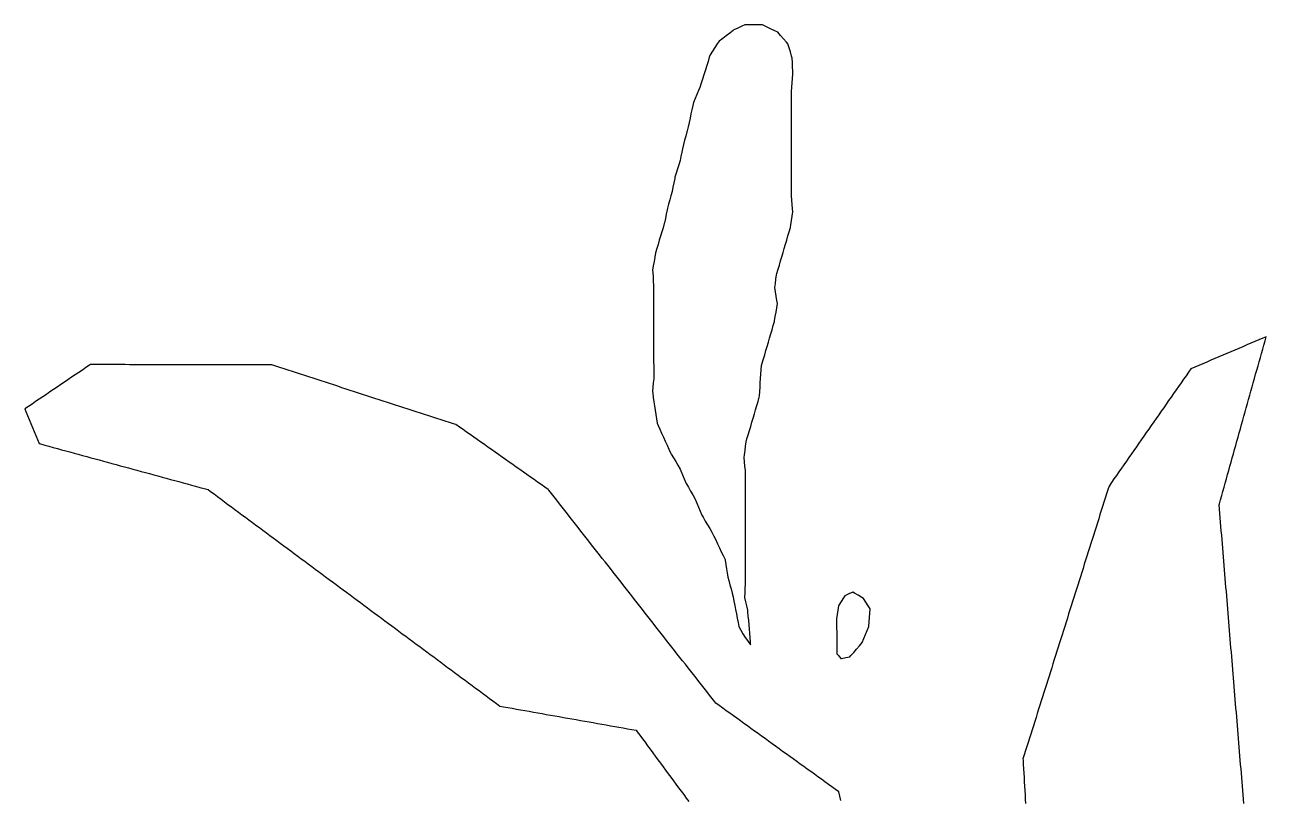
# Model space of a CAD drawing. Header units: millimetres. Extents: x 230 to 3347, y 514 to 5196.
# Drawn here: x 398.4 to 684.3, y 3599.7 to 3778.3 of the extents above; entities that cross this region are included whole.
import ezdxf

# ---------------------------------------------------------------- set-up
doc = ezdxf.new("R2010")
doc.units = ezdxf.units.MM
for name, color, linetype in [('ALL_ISLANDS', 7, 'Continuous'), ('OUTLINE_ISLAND_01', 7, 'Continuous'), ('OUTLINE_ISLAND_04', 7, 'Continuous'), ('OUTLINE_ISLAND_50', 7, 'Continuous')]:
    doc.layers.add(name, color=color, linetype=linetype)

msp = doc.modelspace()

# ---------------------------------------------------------------- linework, layer by layer
at = {"layer": 'ALL_ISLANDS'}
for points in [[(568.2372, 3778.2816), (567.2372, 3778.2816), (566.2372, 3778.2816), (565.2372, 3778.2816), (564.2372, 3778.2816), (563.5122, 3777.9415), (562.6068, 3777.5169), (561.7015, 3777.0922), (561.5089, 3776.9469), (560.7108, 3776.3444), (559.9126, 3775.742), (559.1145, 3775.1395), (558.3163, 3774.537), (557.868, 3773.8709), (557.3097, 3773.0413), (556.7513, 3772.2117), (556.193, 3771.3821), (556.0215, 3770.7962), (555.7406, 3769.8364), (555.4597, 3768.8767), (555.1787, 3767.9169), (555.1016, 3767.6807), (554.7913, 3766.7301), (554.481, 3765.7794), (554.1706, 3764.8288), (553.8603, 3763.8782), (553.5568, 3763.1602), (553.1673, 3762.2392), (552.7779, 3761.3181), (552.3884, 3760.3971), (552.2322, 3759.6922), (552.0159, 3758.7159), (551.7996, 3757.7396), (551.5832, 3756.7633), (551.3669, 3755.7869), (551.1505, 3754.8106), (550.9342, 3753.8343), (550.8722, 3753.6086), (550.6075, 3752.6442), (550.3428, 3751.6799), (550.0781, 3750.7156), (549.8134, 3749.7513), (549.6603, 3748.9654), (549.4691, 3747.9838), (549.2778, 3747.0023), (549.2746, 3746.9915), (548.9842, 3746.0346), (548.6938, 3745.0777), (548.4035, 3744.1207), (548.1131, 3743.1638), (548.0498, 3742.8596), (547.8459, 3741.8806), (547.642, 3740.9016), (547.4381, 3739.9226), (547.4292, 3739.8896), (547.1691, 3738.9241), (546.909, 3737.9585), (546.6489, 3736.9929), (546.3888, 3736.0273), (546.3094, 3735.6333), (546.1118, 3734.653), (545.9143, 3733.6727), (545.7167, 3732.6924), (545.6553, 3732.487), (545.3689, 3731.5289), (545.0825, 3730.5708), (544.7961, 3729.6127), (544.5097, 3728.6546), (544.2233, 3727.6964), (543.9369, 3726.7383), (543.6506, 3725.7802), (543.6423, 3725.7332), (543.47, 3724.7481), (543.2977, 3723.7631), (543.1254, 3722.778), (542.9531, 3721.793), (542.9879, 3721.2537), (543.0523, 3720.2557), (543.1167, 3719.2578), (543.1811, 3718.2599), (543.1818, 3717.7076), (543.1831, 3716.7076), (543.1845, 3715.7076), (543.1858, 3714.7076), (543.1871, 3713.7076), (543.1885, 3712.7076), (543.1898, 3711.7076), (543.1911, 3710.7076), (543.1925, 3709.7076), (543.1938, 3708.7076), (543.1951, 3707.7076), (543.1965, 3706.7076), (543.1978, 3705.7076), (543.1991, 3704.7076), (543.2005, 3703.7076), (543.2018, 3702.7076), (543.2031, 3701.7076), (543.2045, 3700.7076), (543.2058, 3699.7076), (543.2071, 3698.7076), (543.2085, 3697.7076), (543.2098, 3696.7076), (543.122, 3695.7701), (543.0288, 3694.7745), (542.9355, 3693.7789), (542.9841, 3693.4424), (543.1271, 3692.4527), (543.2701, 3691.463), (543.4131, 3690.4733), (543.5561, 3689.4836), (543.6991, 3688.4938), (543.8421, 3687.5041), (543.9851, 3686.5144), (544.2126, 3686.016), (544.6278, 3685.1063), (545.043, 3684.1965), (545.4582, 3683.2868), (545.8734, 3682.3771), (546.2886, 3681.4674), (546.7038, 3680.5576), (547.1191, 3679.6479), (547.2731, 3679.3887), (547.7839, 3678.529), (548.2947, 3677.6694), (548.8055, 3676.8097), (549.3163, 3675.95), (549.4889, 3675.5246), (549.865, 3674.598), (550.241, 3673.6714), (550.617, 3672.7448), (550.6926, 3672.6146), (551.1944, 3671.7496), (551.6962, 3670.8846), (552.198, 3670.0196), (552.6999, 3669.1547), (552.7622, 3669.0043), (553.1454, 3668.0807), (553.5286, 3667.157), (553.9118, 3666.2333), (554.295, 3665.3097), (554.5822, 3664.8293), (555.0954, 3663.9711), (555.6086, 3663.1128), (556.1219, 3662.2545), (556.6351, 3661.3963), (557.0549, 3660.5151), (557.4851, 3659.6124), (557.9153, 3658.7097), (558.3455, 3657.8069), (558.7757, 3656.9042), (559.2059, 3656.0015), (559.6361, 3655.0987), (559.6585, 3654.9621), (559.8205, 3653.9753), (559.9824, 3652.9885), (560.1444, 3652.0017), (560.3064, 3651.0149), (560.5146, 3650.2674), (560.7829, 3649.3041), (561.0512, 3648.3408), (561.3195, 3647.3774), (561.4903, 3646.5095), (561.6835, 3645.5284), (561.8766, 3644.5472), (562.0697, 3643.566), (562.2628, 3642.5848), (562.4559, 3641.6037), (562.6491, 3640.6225), (562.8422, 3639.6413), (563.2845, 3638.8615), (563.7778, 3637.9916), (564.2711, 3637.1218), (564.3371, 3637.0328), (564.9331, 3636.2298), (565.5291, 3635.4268), (565.4757, 3636.1083), (565.3976, 3637.1053), (565.3195, 3638.1022), (565.2414, 3639.0991), (565.1632, 3640.0961), (565.0851, 3641.093), (565.007, 3642.09), (564.9289, 3643.0869), (564.8568, 3643.4252), (564.6483, 3644.4033), (564.4398, 3645.3813), (564.2313, 3646.3593), (564.2336, 3646.4319), (564.2658, 3647.4314), (564.2979, 3648.4309), (564.3301, 3649.4304), (564.3622, 3650.4299), (564.3625, 3651.0658), (564.363, 3652.0658), (564.3634, 3653.0658), (564.3639, 3654.0658), (564.3644, 3655.0658), (564.3648, 3656.0658), (564.3653, 3657.0658), (564.3658, 3658.0658), (564.3662, 3659.0658), (564.3667, 3660.0658), (564.3672, 3661.0658), (564.3676, 3662.0658), (564.3681, 3663.0658), (564.3686, 3664.0658), (564.369, 3665.0658), (564.3695, 3666.0658), (564.37, 3667.0658), (564.3704, 3668.0658), (564.3709, 3669.0658), (564.3714, 3670.0658), (564.3718, 3671.0658), (564.3723, 3672.0658), (564.3728, 3673.0658), (564.3732, 3674.0658), (564.3737, 3675.0658), (564.3245, 3675.6446), (564.2397, 3676.641), (564.1549, 3677.6374), (564.0702, 3678.6338), (564.1445, 3679.2493), (564.2644, 3680.2421), (564.3843, 3681.2349), (564.5042, 3682.2277), (564.6991, 3682.8851), (564.9832, 3683.8439), (565.2674, 3684.8027), (565.5516, 3685.7615), (565.8358, 3686.7202), (566.12, 3687.679), (566.4042, 3688.6378), (566.6884, 3689.5965), (566.9726, 3690.5553), (567.2568, 3691.5141), (567.541, 3692.4728), (567.5631, 3692.7954), (567.6315, 3693.793), (567.6999, 3694.7907), (567.7683, 3695.7883), (567.8367, 3696.786), (567.9051, 3697.7836), (567.9735, 3698.7813), (568.0419, 3699.779), (568.2112, 3700.3563), (568.4925, 3701.3159), (568.7738, 3702.2755), (569.0551, 3703.2351), (569.3365, 3704.1948), (569.6178, 3705.1544), (569.8991, 3706.114), (570.1804, 3707.0736), (570.4617, 3708.0332), (570.743, 3708.9928), (571.0243, 3709.9525), (571.0513, 3710.1103), (571.2197, 3711.0961), (571.3881, 3712.0818), (571.5565, 3713.0675), (571.7248, 3714.0532), (571.5981, 3714.8069), (571.4323, 3715.7931), (571.2665, 3716.7792), (571.1007, 3717.7654), (571.2314, 3718.708), (571.3688, 3719.6985), (571.5062, 3720.689), (571.6022, 3721.0177), (571.8826, 3721.9776), (572.1631, 3722.9375), (572.4435, 3723.8974), (572.7239, 3724.8572), (573.0043, 3725.8171), (573.2848, 3726.777), (573.5652, 3727.7369), (573.8456, 3728.6967), (574.126, 3729.6566), (574.4065, 3730.6165), (574.6869, 3731.5764), (574.7856, 3732.2083), (574.9399, 3733.1964), (575.0942, 3734.1844), (575.2485, 3735.1724), (575.1934, 3735.8895), (575.1167, 3736.8865), (575.04, 3737.8836), (574.9633, 3738.8806), (574.963, 3739.784), (574.9627, 3740.784), (574.9624, 3741.784), (574.9621, 3742.784), (574.9619, 3743.784), (574.9616, 3744.784), (574.9613, 3745.784), (574.961, 3746.784), (574.9607, 3747.784), (574.9604, 3748.784), (574.9601, 3749.784), (574.9598, 3750.784), (574.9595, 3751.784), (574.9592, 3752.784), (574.9589, 3753.784), (574.9586, 3754.784), (574.9583, 3755.784), (574.958, 3756.784), (574.9577, 3757.784), (574.9574, 3758.784), (574.9571, 3759.784), (574.9568, 3760.784), (574.9565, 3761.784), (574.9562, 3762.784), (574.9649, 3762.8991), (575.0408, 3763.8962), (575.1167, 3764.8933), (575.1925, 3765.8904), (575.2684, 3766.8875), (575.2445, 3767.578), (575.2099, 3768.5774), (575.1752, 3769.5768), (575.1406, 3770.5762), (574.9873, 3771.07), (574.6909, 3772.025), (574.3945, 3772.9801), (574.0981, 3773.9351), (573.7712, 3774.3056), (573.1095, 3775.0554), (572.4479, 3775.8052), (571.7862, 3776.555), (571.1448, 3776.8671), (570.2456, 3777.3045), (569.3463, 3777.742), (568.4471, 3778.1794)], [(589.0652, 3647.6022), (588.1573, 3647.1832), (587.2493, 3646.7642), (586.9223, 3646.267), (586.3727, 3645.4315), (585.8232, 3644.596), (585.7967, 3644.4229), (585.645, 3643.4345), (585.4933, 3642.446), (585.3416, 3641.4576), (585.3419, 3641.3784), (585.3452, 3640.3784), (585.3485, 3639.3784), (585.3517, 3638.3784), (585.355, 3637.3784), (585.3583, 3636.3784), (585.3616, 3635.3784), (585.3648, 3634.3784), (585.3681, 3633.3784), (585.6593, 3633.045), (586.317, 3632.2918), (586.456, 3632.3186), (587.438, 3632.5077), (588.4199, 3632.6968), (588.6425, 3632.9576), (589.2915, 3633.7183), (589.9405, 3634.4791), (590.5896, 3635.2398), (591.2386, 3636.0006), (591.6109, 3636.9117), (591.9892, 3637.8374), (592.3674, 3638.7631), (592.7457, 3639.6888), (592.7517, 3639.761), (592.8346, 3640.7576), (592.9174, 3641.7541), (593.0003, 3642.7507), (593.0832, 3643.7473), (592.6284, 3644.4533), (592.0868, 3645.2939), (591.5452, 3646.1346), (591.1555, 3646.3652), (590.2949, 3646.8745), (589.4343, 3647.3838)]]:
    msp.add_lwpolyline(points, close=True, dxfattribs=at)
for points in [[(679.1324, 3598.9111), (679.05, 3599.9077), (678.9676, 3600.9043), (678.8852, 3601.9009), (678.8028, 3602.8975), (678.7204, 3603.8941), (678.638, 3604.8907), (678.5556, 3605.8873), (678.4733, 3606.8839), (678.3909, 3607.8805), (678.3085, 3608.8771), (678.2261, 3609.8737), (678.1437, 3610.8703), (678.0613, 3611.8669), (677.9789, 3612.8635), (677.8966, 3613.8601), (677.8142, 3614.8567), (677.7318, 3615.8533), (677.6494, 3616.8499), (677.567, 3617.8465), (677.4846, 3618.8431), (677.4022, 3619.8397), (677.3199, 3620.8363), (677.2375, 3621.8329), (677.1551, 3622.8295), (677.0727, 3623.8261), (676.9903, 3624.8227), (676.9079, 3625.8193), (676.8255, 3626.8159), (676.7432, 3627.8125), (676.6608, 3628.8091), (676.5784, 3629.8057), (676.496, 3630.8023), (676.4136, 3631.7989), (676.3312, 3632.7955), (676.2488, 3633.7921), (676.1665, 3634.7887), (676.0841, 3635.7853), (676.0017, 3636.7819), (675.9193, 3637.7785), (675.8369, 3638.7751), (675.7545, 3639.7717), (675.6721, 3640.7683), (675.5898, 3641.7649), (675.5074, 3642.7615), (675.425, 3643.7581), (675.3426, 3644.7547), (675.2602, 3645.7513), (675.1778, 3646.7479), (675.0954, 3647.7445), (675.0131, 3648.7411), (674.9307, 3649.7377), (674.8483, 3650.7343), (674.7659, 3651.7309), (674.6835, 3652.7275), (674.6011, 3653.7241), (674.5187, 3654.7207), (674.4364, 3655.7173), (674.354, 3656.7139), (674.2716, 3657.7105), (674.1892, 3658.7071), (674.1068, 3659.7037), (674.0244, 3660.7003), (673.942, 3661.6969), (673.8596, 3662.6935), (673.7773, 3663.6901), (673.6949, 3664.6867), (673.6125, 3665.6833), (673.5301, 3666.6799), (673.4477, 3667.6765), (673.5132, 3667.911), (673.7821, 3668.8742), (674.051, 3669.8373), (674.3199, 3670.8005), (674.5888, 3671.7637), (674.8577, 3672.7268), (675.1266, 3673.69), (675.3955, 3674.6532), (675.6644, 3675.6163), (675.9333, 3676.5795), (676.2023, 3677.5427), (676.4712, 3678.5058), (676.7401, 3679.469), (677.009, 3680.4322), (677.2779, 3681.3953), (677.5468, 3682.3585), (677.8157, 3683.3217), (678.0846, 3684.2848), (678.3535, 3685.248), (678.6224, 3686.2112), (678.8913, 3687.1743), (679.1602, 3688.1375), (679.4291, 3689.1007), (679.698, 3690.0638), (679.9669, 3691.027), (680.2358, 3691.9902), (680.5048, 3692.9533), (680.7737, 3693.9165), (681.0426, 3694.8797), (681.3115, 3695.8428), (681.5804, 3696.806), (681.8493, 3697.7692), (682.1182, 3698.7323), (682.3871, 3699.6955), (682.656, 3700.6587), (682.9249, 3701.6218), (683.1938, 3702.585), (683.4627, 3703.5482), (683.7316, 3704.5113), (684.0005, 3705.4745), (684.2694, 3706.4377), (683.4656, 3706.0948), (682.5458, 3705.7024), (681.626, 3705.3101), (680.7062, 3704.9177), (679.7864, 3704.5253), (678.8666, 3704.133), (677.9468, 3703.7406), (677.027, 3703.3483), (676.1072, 3702.9559), (675.1873, 3702.5635), (674.2675, 3702.1712), (673.3477, 3701.7788), (672.4279, 3701.3865), (671.5081, 3700.9941), (670.5883, 3700.6017), (669.6685, 3700.2094), (668.7487, 3699.817), (667.8289, 3699.4246), (666.909, 3699.0323), (666.3832, 3698.2785), (665.8111, 3697.4583), (665.2389, 3696.6381), (664.6668, 3695.818), (664.0947, 3694.9978), (663.5225, 3694.1777), (662.9504, 3693.3575), (662.3782, 3692.5373), (661.8061, 3691.7172), (661.234, 3690.897), (660.6618, 3690.0769), (660.0897, 3689.2567), (659.5176, 3688.4365), (658.9454, 3687.6164), (658.3733, 3686.7962), (657.8012, 3685.9761), (657.229, 3685.1559), (656.6569, 3684.3357), (656.0848, 3683.5156), (655.5126, 3682.6954), (654.9405, 3681.8753), (654.3684, 3681.0551), (653.7962, 3680.2349), (653.2241, 3679.4148), (652.652, 3678.5946), (652.0798, 3677.7745), (651.5077, 3676.9543), (650.9356, 3676.1341), (650.3634, 3675.314), (649.7913, 3674.4938), (649.2192, 3673.6737), (648.647, 3672.8535), (648.0749, 3672.0333), (647.802, 3671.1675), (647.5013, 3670.2138), (647.2006, 3669.2601), (646.8999, 3668.3064), (646.5992, 3667.3526), (646.2986, 3666.3989), (645.9979, 3665.4452), (645.6972, 3664.4915), (645.3965, 3663.5377), (645.0958, 3662.584), (644.7952, 3661.6303), (644.4945, 3660.6766), (644.1938, 3659.7228), (643.8931, 3658.7691), (643.5924, 3657.8154), (643.2918, 3656.8617), (642.9911, 3655.9079), (642.6904, 3654.9542), (642.3897, 3654.0005), (642.089, 3653.0468), (641.7884, 3652.093), (641.4877, 3651.1393), (641.187, 3650.1856), (640.8863, 3649.2319), (640.5856, 3648.2781), (640.2849, 3647.3244), (639.9843, 3646.3707), (639.6836, 3645.417), (639.3829, 3644.4632), (639.0822, 3643.5095), (638.7815, 3642.5558), (638.4809, 3641.6021), (638.1802, 3640.6483), (637.8795, 3639.6946), (637.5788, 3638.7409), (637.2781, 3637.7872), (636.9775, 3636.8334), (636.6768, 3635.8797), (636.3761, 3634.926), (636.0754, 3633.9723), (635.7747, 3633.0185), (635.4741, 3632.0648), (635.1734, 3631.1111), (634.8727, 3630.1574), (634.572, 3629.2036), (634.2713, 3628.2499), (633.9707, 3627.2962), (633.67, 3626.3425), (633.3693, 3625.3887), (633.0686, 3624.435), (632.7679, 3623.4813), (632.4673, 3622.5276), (632.1666, 3621.5738), (631.8659, 3620.6201), (631.5652, 3619.6664), (631.2645, 3618.7127), (630.9639, 3617.7589), (630.6632, 3616.8052), (630.3625, 3615.8515), (630.0618, 3614.8978), (629.7611, 3613.944), (629.4605, 3612.9903), (629.1598, 3612.0366), (628.8591, 3611.0829), (628.5584, 3610.1291), (628.2577, 3609.1754), (628.2725, 3608.9201), (628.3302, 3607.9218), (628.3879, 3606.9235), (628.4456, 3605.9251), (628.5033, 3604.9268), (628.561, 3603.9285), (628.6188, 3602.9301), (628.6765, 3601.9318), (628.7342, 3600.9335), (628.7919, 3599.9351), (628.8496, 3598.9368)], [(586.2755, 3599.6037), (586.0763, 3600.5836), (585.877, 3601.5636), (585.0788, 3602.1394), (584.2678, 3602.7244), (583.4568, 3603.3095), (582.6458, 3603.8945), (581.8347, 3604.4796), (581.0237, 3605.0646), (580.2127, 3605.6497), (579.4017, 3606.2347), (578.5907, 3606.8197), (577.7797, 3607.4048), (576.9687, 3607.9898), (576.1577, 3608.5749), (575.3467, 3609.1599), (574.5357, 3609.7449), (573.7247, 3610.33), (572.9137, 3610.915), (572.1027, 3611.5001), (571.2917, 3612.0851), (570.4807, 3612.6702), (569.6697, 3613.2552), (568.8587, 3613.8402), (568.0477, 3614.4253), (567.2367, 3615.0103), (566.4257, 3615.5954), (565.6147, 3616.1804), (564.8037, 3616.7654), (563.9927, 3617.3505), (563.1817, 3617.9355), (562.3707, 3618.5206), (561.5597, 3619.1056), (560.7487, 3619.6907), (559.9377, 3620.2757), (559.1267, 3620.8607), (558.3157, 3621.4458), (557.5047, 3622.0308), (557.2844, 3622.312), (556.6676, 3623.0991), (556.0509, 3623.8863), (555.4342, 3624.6735), (554.8174, 3625.4606), (554.2007, 3626.2478), (553.5839, 3627.0349), (552.9672, 3627.8221), (552.3504, 3628.6093), (551.7337, 3629.3964), (551.117, 3630.1836), (550.5002, 3630.9708), (549.8835, 3631.7579), (549.2667, 3632.5451), (548.65, 3633.3323), (548.0332, 3634.1194), (547.4165, 3634.9066), (546.7998, 3635.6938), (546.183, 3636.4809), (545.5663, 3637.2681), (544.9495, 3638.0553), (544.3328, 3638.8424), (543.7161, 3639.6296), (543.0993, 3640.4168), (542.4826, 3641.2039), (541.8658, 3641.9911), (541.2491, 3642.7782), (540.6323, 3643.5654), (540.0156, 3644.3526), (539.3989, 3645.1397), (538.7821, 3645.9269), (538.1654, 3646.7141), (537.5486, 3647.5012), (536.9319, 3648.2884), (536.3151, 3649.0756), (535.6984, 3649.8627), (535.0817, 3650.6499), (534.4649, 3651.4371), (533.8482, 3652.2242), (533.2314, 3653.0114), (532.6147, 3653.7986), (531.9979, 3654.5857), (531.3812, 3655.3729), (530.7645, 3656.16), (530.1477, 3656.9472), (529.531, 3657.7344), (528.9142, 3658.5215), (528.2975, 3659.3087), (527.6807, 3660.0959), (527.064, 3660.883), (526.4473, 3661.6702), (525.8305, 3662.4574), (525.2138, 3663.2445), (524.597, 3664.0317), (523.9803, 3664.8189), (523.3635, 3665.606), (522.7468, 3666.3932), (522.1301, 3667.1804), (521.5133, 3667.9675), (520.8966, 3668.7547), (520.2798, 3669.5419), (519.6631, 3670.329), (519.0463, 3671.1162), (518.9285, 3671.1992), (518.1111, 3671.7753), (517.2937, 3672.3513), (516.4763, 3672.9274), (515.6588, 3673.5034), (514.8414, 3674.0795), (514.024, 3674.6555), (513.2066, 3675.2316), (512.3892, 3675.8076), (511.5718, 3676.3837), (510.7543, 3676.9597), (509.9369, 3677.5358), (509.1195, 3678.1118), (508.3021, 3678.6879), (507.4847, 3679.2639), (506.6673, 3679.84), (505.8499, 3680.416), (505.0324, 3680.9921), (504.215, 3681.5681), (503.3976, 3682.1442), (502.5802, 3682.7202), (501.7628, 3683.2963), (500.9454, 3683.8723), (500.128, 3684.4484), (499.3105, 3685.0244), (498.4931, 3685.6005), (497.6757, 3686.1765), (497.0983, 3686.3638), (496.1471, 3686.6723), (495.1958, 3686.9808), (494.2446, 3687.2893), (493.2934, 3687.5978), (492.3422, 3687.9063), (491.3909, 3688.2148), (490.4397, 3688.5233), (489.4885, 3688.8318), (488.5373, 3689.1403), (487.586, 3689.4488), (486.6348, 3689.7573), (485.6836, 3690.0658), (484.7324, 3690.3743), (483.7811, 3690.6828), (482.8299, 3690.9913), (481.8787, 3691.2998), (480.9275, 3691.6083), (479.9763, 3691.9168), (479.025, 3692.2253), (478.0738, 3692.5338), (477.1226, 3692.8423), (476.1714, 3693.1508), (475.2201, 3693.4593), (474.2689, 3693.7678), (473.3177, 3694.0763), (472.3665, 3694.3848), (471.4152, 3694.6933), (470.464, 3695.0018), (469.5128, 3695.3103), (468.5616, 3695.6188), (467.6103, 3695.9273), (466.6591, 3696.2358), (465.7079, 3696.5443), (464.7567, 3696.8528), (463.8054, 3697.1613), (462.8542, 3697.4698), (461.903, 3697.7783), (460.9518, 3698.0869), (460.0005, 3698.3954), (459.0493, 3698.7039), (458.0981, 3699.0124), (457.1469, 3699.3209), (456.1957, 3699.6294), (455.2444, 3699.9379), (454.4736, 3699.9391), (453.4736, 3699.9408), (452.4736, 3699.9425), (451.4736, 3699.9441), (450.4736, 3699.9458), (449.4736, 3699.9474), (448.4736, 3699.9491), (447.4736, 3699.9508), (446.4736, 3699.9524), (445.4736, 3699.9541), (444.4736, 3699.9558), (443.4736, 3699.9574), (442.4736, 3699.9591), (441.4736, 3699.9607), (440.4736, 3699.9624), (439.4736, 3699.9641), (438.4736, 3699.9657), (437.4736, 3699.9674), (436.4736, 3699.969), (435.4736, 3699.9707), (434.4736, 3699.9724), (433.4736, 3699.974), (432.4736, 3699.9757), (431.4736, 3699.9774), (430.4736, 3699.979), (429.4736, 3699.9807), (428.4736, 3699.9823), (427.4736, 3699.984), (426.4736, 3699.9857), (425.4736, 3699.9873), (424.4736, 3699.989), (423.4736, 3699.9906), (422.4736, 3699.9923), (421.4736, 3699.994), (420.4736, 3699.9956), (419.4736, 3699.9973), (418.4736, 3699.9989), (417.4736, 3700.0006), (416.4736, 3700.0023), (415.4736, 3700.0039), (414.4736, 3700.0056), (413.4736, 3700.0073), (413.2874, 3699.8813), (412.4592, 3699.3209), (411.631, 3698.7604), (410.8028, 3698.2), (409.9746, 3697.6396), (409.1464, 3697.0792), (408.3182, 3696.5188), (407.49, 3695.9583), (406.6618, 3695.3979), (405.8336, 3694.8375), (405.0054, 3694.2771), (404.1772, 3693.7167), (403.3489, 3693.1562), (402.5207, 3692.5958), (401.6925, 3692.0354), (400.8643, 3691.475), (400.0361, 3690.9146), (399.2079, 3690.3541), (398.3797, 3689.7937), (398.6267, 3689.1986), (399.0101, 3688.275), (399.3935, 3687.3514), (399.7768, 3686.4278), (400.1602, 3685.5042), (400.5436, 3684.5806), (400.9269, 3683.657), (401.3103, 3682.7334), (401.6937, 3681.8098), (402.0173, 3681.7216), (402.9821, 3681.4586), (403.9469, 3681.1956), (404.9117, 3680.9326), (405.8765, 3680.6696), (406.8413, 3680.4066), (407.8061, 3680.1436), (408.7708, 3679.8806), (409.7356, 3679.6176), (410.7004, 3679.3546), (411.6652, 3679.0916), (412.63, 3678.8286), (413.5948, 3678.5656), (414.5596, 3678.3026), (415.5244, 3678.0397), (416.4892, 3677.7767), (417.454, 3677.5137), (418.4188, 3677.2507), (419.3836, 3676.9877), (420.3484, 3676.7247), (421.3132, 3676.4617), (422.278, 3676.1987), (423.2428, 3675.9357), (424.2076, 3675.6727), (425.1724, 3675.4097), (426.1372, 3675.1467), (427.102, 3674.8837), (428.0668, 3674.6207), (429.0316, 3674.3577), (429.9964, 3674.0947), (430.9612, 3673.8317), (431.926, 3673.5687), (432.8908, 3673.3058), (433.8556, 3673.0428), (434.8204, 3672.7798), (435.7852, 3672.5168), (436.75, 3672.2538), (437.7148, 3671.9908), (438.6796, 3671.7278), (439.6444, 3671.4648), (440.6092, 3671.2018), (441.1559, 3670.796), (441.9589, 3670.2), (442.7619, 3669.6041), (443.5649, 3669.0081), (444.3678, 3668.4121), (445.1708, 3667.8161), (445.9738, 3667.2201), (446.7768, 3666.6241), (447.5798, 3666.0281), (448.3828, 3665.4321), (449.1858, 3664.8362), (449.9888, 3664.2402), (450.7918, 3663.6442), (451.5948, 3663.0482), (452.3978, 3662.4522), (453.2008, 3661.8562), (454.0038, 3661.2602), (454.8068, 3660.6643), (455.6098, 3660.0683), (456.4128, 3659.4723), (457.2158, 3658.8763), (458.0188, 3658.2803), (458.8217, 3657.6843), (459.6247, 3657.0883), (460.4277, 3656.4923), (461.2307, 3655.8964), (462.0337, 3655.3004), (462.8367, 3654.7044), (463.6397, 3654.1084), (464.4427, 3653.5124), (465.2457, 3652.9164), (466.0487, 3652.3204), (466.8517, 3651.7245), (467.6547, 3651.1285), (468.4577, 3650.5325), (469.2607, 3649.9365), (470.0637, 3649.3405), (470.8667, 3648.7445), (471.6697, 3648.1485), (472.4726, 3647.5525), (473.2756, 3646.9566), (474.0786, 3646.3606), (474.8816, 3645.7646), (475.6846, 3645.1686), (476.4876, 3644.5726), (477.2906, 3643.9766), (478.0936, 3643.3806), (478.8966, 3642.7847), (479.6996, 3642.1887), (480.5026, 3641.5927), (481.3056, 3640.9967), (482.1086, 3640.4007), (482.9116, 3639.8047), (483.7146, 3639.2087), (484.5176, 3638.6127), (485.3206, 3638.0168), (486.1236, 3637.4208), (486.9265, 3636.8248), (487.7295, 3636.2288), (488.5325, 3635.6328), (489.3355, 3635.0368), (490.1385, 3634.4408), (490.9415, 3633.8449), (491.7445, 3633.2489), (492.5475, 3632.6529), (493.3505, 3632.0569), (494.1535, 3631.4609), (494.9565, 3630.8649), (495.7595, 3630.2689), (496.5625, 3629.6729), (497.3655, 3629.077), (498.1685, 3628.481), (498.9715, 3627.885), (499.7745, 3627.289), (500.5775, 3626.693), (501.3804, 3626.097), (502.1834, 3625.501), (502.9864, 3624.9051), (503.7894, 3624.3091), (504.5924, 3623.7131), (505.3954, 3623.1171), (506.1984, 3622.5211), (507.0014, 3621.9251), (507.8044, 3621.3291), (508.6271, 3621.1836), (509.6118, 3621.0093), (510.5965, 3620.8351), (511.5812, 3620.6608), (512.5659, 3620.4866), (513.5506, 3620.3123), (514.5353, 3620.1381), (515.52, 3619.9638), (516.5047, 3619.7896), (517.4894, 3619.6153), (518.4741, 3619.4411), (519.4588, 3619.2668), (520.4435, 3619.0926), (521.4282, 3618.9183), (522.4129, 3618.7441), (523.3976, 3618.5699), (524.3823, 3618.3956), (525.367, 3618.2214), (526.3517, 3618.0471), (527.3364, 3617.8729), (528.3211, 3617.6986), (529.3058, 3617.5244), (530.2905, 3617.3501), (531.2752, 3617.1759), (532.2599, 3617.0016), (533.2446, 3616.8274), (534.2293, 3616.6531), (535.214, 3616.4789), (536.1987, 3616.3046), (537.1834, 3616.1304), (538.1681, 3615.9561), (539.1528, 3615.7819), (539.4276, 3615.4103), (540.0221, 3614.6063), (540.6166, 3613.8022), (541.2111, 3612.9981), (541.8056, 3612.194), (542.4001, 3611.3899), (542.9946, 3610.5858), (543.5891, 3609.7817), (544.1836, 3608.9776), (544.7781, 3608.1735), (545.3726, 3607.3694), (545.9671, 3606.5653), (546.5616, 3605.7612), (547.1561, 3604.9571), (547.7506, 3604.153), (548.3451, 3603.3489), (548.9396, 3602.5448), (549.5341, 3601.7407), (550.1286, 3600.9366), (550.7231, 3600.1325), (551.3176, 3599.3285)]]:
    msp.add_lwpolyline(points, dxfattribs=at)
at = {"layer": 'OUTLINE_ISLAND_01'}
for points in [[(679.1324, 3598.9111), (679.05, 3599.9077), (678.9676, 3600.9043), (678.8852, 3601.9009), (678.8028, 3602.8975), (678.7204, 3603.8941), (678.638, 3604.8907), (678.5556, 3605.8873), (678.4733, 3606.8839), (678.3909, 3607.8805), (678.3085, 3608.8771), (678.2261, 3609.8737), (678.1437, 3610.8703), (678.0613, 3611.8669), (677.9789, 3612.8635), (677.8966, 3613.8601), (677.8142, 3614.8567), (677.7318, 3615.8533), (677.6494, 3616.8499), (677.567, 3617.8465), (677.4846, 3618.8431), (677.4022, 3619.8397), (677.3199, 3620.8363), (677.2375, 3621.8329), (677.1551, 3622.8295), (677.0727, 3623.8261), (676.9903, 3624.8227), (676.9079, 3625.8193), (676.8255, 3626.8159), (676.7432, 3627.8125), (676.6608, 3628.8091), (676.5784, 3629.8057), (676.496, 3630.8023), (676.4136, 3631.7989), (676.3312, 3632.7955), (676.2488, 3633.7921), (676.1665, 3634.7887), (676.0841, 3635.7853), (676.0017, 3636.7819), (675.9193, 3637.7785), (675.8369, 3638.7751), (675.7545, 3639.7717), (675.6721, 3640.7683), (675.5898, 3641.7649), (675.5074, 3642.7615), (675.425, 3643.7581), (675.3426, 3644.7547), (675.2602, 3645.7513), (675.1778, 3646.7479), (675.0954, 3647.7445), (675.0131, 3648.7411), (674.9307, 3649.7377), (674.8483, 3650.7343), (674.7659, 3651.7309), (674.6835, 3652.7275), (674.6011, 3653.7241), (674.5187, 3654.7207), (674.4364, 3655.7173), (674.354, 3656.7139), (674.2716, 3657.7105), (674.1892, 3658.7071), (674.1068, 3659.7037), (674.0244, 3660.7003), (673.942, 3661.6969), (673.8596, 3662.6935), (673.7773, 3663.6901), (673.6949, 3664.6867), (673.6125, 3665.6833), (673.5301, 3666.6799), (673.4477, 3667.6765), (673.5132, 3667.911), (673.7821, 3668.8742), (674.051, 3669.8373), (674.3199, 3670.8005), (674.5888, 3671.7637), (674.8577, 3672.7268), (675.1266, 3673.69), (675.3955, 3674.6532), (675.6644, 3675.6163), (675.9333, 3676.5795), (676.2023, 3677.5427), (676.4712, 3678.5058), (676.7401, 3679.469), (677.009, 3680.4322), (677.2779, 3681.3953), (677.5468, 3682.3585), (677.8157, 3683.3217), (678.0846, 3684.2848), (678.3535, 3685.248), (678.6224, 3686.2112), (678.8913, 3687.1743), (679.1602, 3688.1375), (679.4291, 3689.1007), (679.698, 3690.0638), (679.9669, 3691.027), (680.2358, 3691.9902), (680.5048, 3692.9533), (680.7737, 3693.9165), (681.0426, 3694.8797), (681.3115, 3695.8428), (681.5804, 3696.806), (681.8493, 3697.7692), (682.1182, 3698.7323), (682.3871, 3699.6955), (682.656, 3700.6587), (682.9249, 3701.6218), (683.1938, 3702.585), (683.4627, 3703.5482), (683.7316, 3704.5113), (684.0005, 3705.4745), (684.2694, 3706.4377), (683.4656, 3706.0948), (682.5458, 3705.7024), (681.626, 3705.3101), (680.7062, 3704.9177), (679.7864, 3704.5253), (678.8666, 3704.133), (677.9468, 3703.7406), (677.027, 3703.3483), (676.1072, 3702.9559), (675.1873, 3702.5635), (674.2675, 3702.1712), (673.3477, 3701.7788), (672.4279, 3701.3865), (671.5081, 3700.9941), (670.5883, 3700.6017), (669.6685, 3700.2094), (668.7487, 3699.817), (667.8289, 3699.4246), (666.909, 3699.0323), (666.3832, 3698.2785), (665.8111, 3697.4583), (665.2389, 3696.6381), (664.6668, 3695.818), (664.0947, 3694.9978), (663.5225, 3694.1777), (662.9504, 3693.3575), (662.3782, 3692.5373), (661.8061, 3691.7172), (661.234, 3690.897), (660.6618, 3690.0769), (660.0897, 3689.2567), (659.5176, 3688.4365), (658.9454, 3687.6164), (658.3733, 3686.7962), (657.8012, 3685.9761), (657.229, 3685.1559), (656.6569, 3684.3357), (656.0848, 3683.5156), (655.5126, 3682.6954), (654.9405, 3681.8753), (654.3684, 3681.0551), (653.7962, 3680.2349), (653.2241, 3679.4148), (652.652, 3678.5946), (652.0798, 3677.7745), (651.5077, 3676.9543), (650.9356, 3676.1341), (650.3634, 3675.314), (649.7913, 3674.4938), (649.2192, 3673.6737), (648.647, 3672.8535), (648.0749, 3672.0333), (647.802, 3671.1675), (647.5013, 3670.2138), (647.2006, 3669.2601), (646.8999, 3668.3064), (646.5992, 3667.3526), (646.2986, 3666.3989), (645.9979, 3665.4452), (645.6972, 3664.4915), (645.3965, 3663.5377), (645.0958, 3662.584), (644.7952, 3661.6303), (644.4945, 3660.6766), (644.1938, 3659.7228), (643.8931, 3658.7691), (643.5924, 3657.8154), (643.2918, 3656.8617), (642.9911, 3655.9079), (642.6904, 3654.9542), (642.3897, 3654.0005), (642.089, 3653.0468), (641.7884, 3652.093), (641.4877, 3651.1393), (641.187, 3650.1856), (640.8863, 3649.2319), (640.5856, 3648.2781), (640.2849, 3647.3244), (639.9843, 3646.3707), (639.6836, 3645.417), (639.3829, 3644.4632), (639.0822, 3643.5095), (638.7815, 3642.5558), (638.4809, 3641.6021), (638.1802, 3640.6483), (637.8795, 3639.6946), (637.5788, 3638.7409), (637.2781, 3637.7872), (636.9775, 3636.8334), (636.6768, 3635.8797), (636.3761, 3634.926), (636.0754, 3633.9723), (635.7747, 3633.0185), (635.4741, 3632.0648), (635.1734, 3631.1111), (634.8727, 3630.1574), (634.572, 3629.2036), (634.2713, 3628.2499), (633.9707, 3627.2962), (633.67, 3626.3425), (633.3693, 3625.3887), (633.0686, 3624.435), (632.7679, 3623.4813), (632.4673, 3622.5276), (632.1666, 3621.5738), (631.8659, 3620.6201), (631.5652, 3619.6664), (631.2645, 3618.7127), (630.9639, 3617.7589), (630.6632, 3616.8052), (630.3625, 3615.8515), (630.0618, 3614.8978), (629.7611, 3613.944), (629.4605, 3612.9903), (629.1598, 3612.0366), (628.8591, 3611.0829), (628.5584, 3610.1291), (628.2577, 3609.1754), (628.2725, 3608.9201), (628.3302, 3607.9218), (628.3879, 3606.9235), (628.4456, 3605.9251), (628.5033, 3604.9268), (628.561, 3603.9285), (628.6188, 3602.9301), (628.6765, 3601.9318), (628.7342, 3600.9335), (628.7919, 3599.9351), (628.8496, 3598.9368)], [(586.2755, 3599.6037), (586.0763, 3600.5836), (585.877, 3601.5636), (585.0788, 3602.1394), (584.2678, 3602.7244), (583.4568, 3603.3095), (582.6458, 3603.8945), (581.8347, 3604.4796), (581.0237, 3605.0646), (580.2127, 3605.6497), (579.4017, 3606.2347), (578.5907, 3606.8197), (577.7797, 3607.4048), (576.9687, 3607.9898), (576.1577, 3608.5749), (575.3467, 3609.1599), (574.5357, 3609.7449), (573.7247, 3610.33), (572.9137, 3610.915), (572.1027, 3611.5001), (571.2917, 3612.0851), (570.4807, 3612.6702), (569.6697, 3613.2552), (568.8587, 3613.8402), (568.0477, 3614.4253), (567.2367, 3615.0103), (566.4257, 3615.5954), (565.6147, 3616.1804), (564.8037, 3616.7654), (563.9927, 3617.3505), (563.1817, 3617.9355), (562.3707, 3618.5206), (561.5597, 3619.1056), (560.7487, 3619.6907), (559.9377, 3620.2757), (559.1267, 3620.8607), (558.3157, 3621.4458), (557.5047, 3622.0308), (557.2844, 3622.312), (556.6676, 3623.0991), (556.0509, 3623.8863), (555.4342, 3624.6735), (554.8174, 3625.4606), (554.2007, 3626.2478), (553.5839, 3627.0349), (552.9672, 3627.8221), (552.3504, 3628.6093), (551.7337, 3629.3964), (551.117, 3630.1836), (550.5002, 3630.9708), (549.8835, 3631.7579), (549.2667, 3632.5451), (548.65, 3633.3323), (548.0332, 3634.1194), (547.4165, 3634.9066), (546.7998, 3635.6938), (546.183, 3636.4809), (545.5663, 3637.2681), (544.9495, 3638.0553), (544.3328, 3638.8424), (543.7161, 3639.6296), (543.0993, 3640.4168), (542.4826, 3641.2039), (541.8658, 3641.9911), (541.2491, 3642.7782), (540.6323, 3643.5654), (540.0156, 3644.3526), (539.3989, 3645.1397), (538.7821, 3645.9269), (538.1654, 3646.7141), (537.5486, 3647.5012), (536.9319, 3648.2884), (536.3151, 3649.0756), (535.6984, 3649.8627), (535.0817, 3650.6499), (534.4649, 3651.4371), (533.8482, 3652.2242), (533.2314, 3653.0114), (532.6147, 3653.7986), (531.9979, 3654.5857), (531.3812, 3655.3729), (530.7645, 3656.16), (530.1477, 3656.9472), (529.531, 3657.7344), (528.9142, 3658.5215), (528.2975, 3659.3087), (527.6807, 3660.0959), (527.064, 3660.883), (526.4473, 3661.6702), (525.8305, 3662.4574), (525.2138, 3663.2445), (524.597, 3664.0317), (523.9803, 3664.8189), (523.3635, 3665.606), (522.7468, 3666.3932), (522.1301, 3667.1804), (521.5133, 3667.9675), (520.8966, 3668.7547), (520.2798, 3669.5419), (519.6631, 3670.329), (519.0463, 3671.1162), (518.9285, 3671.1992), (518.1111, 3671.7753), (517.2937, 3672.3513), (516.4763, 3672.9274), (515.6588, 3673.5034), (514.8414, 3674.0795), (514.024, 3674.6555), (513.2066, 3675.2316), (512.3892, 3675.8076), (511.5718, 3676.3837), (510.7543, 3676.9597), (509.9369, 3677.5358), (509.1195, 3678.1118), (508.3021, 3678.6879), (507.4847, 3679.2639), (506.6673, 3679.84), (505.8499, 3680.416), (505.0324, 3680.9921), (504.215, 3681.5681), (503.3976, 3682.1442), (502.5802, 3682.7202), (501.7628, 3683.2963), (500.9454, 3683.8723), (500.128, 3684.4484), (499.3105, 3685.0244), (498.4931, 3685.6005), (497.6757, 3686.1765), (497.0983, 3686.3638), (496.1471, 3686.6723), (495.1958, 3686.9808), (494.2446, 3687.2893), (493.2934, 3687.5978), (492.3422, 3687.9063), (491.3909, 3688.2148), (490.4397, 3688.5233), (489.4885, 3688.8318), (488.5373, 3689.1403), (487.586, 3689.4488), (486.6348, 3689.7573), (485.6836, 3690.0658), (484.7324, 3690.3743), (483.7811, 3690.6828), (482.8299, 3690.9913), (481.8787, 3691.2998), (480.9275, 3691.6083), (479.9763, 3691.9168), (479.025, 3692.2253), (478.0738, 3692.5338), (477.1226, 3692.8423), (476.1714, 3693.1508), (475.2201, 3693.4593), (474.2689, 3693.7678), (473.3177, 3694.0763), (472.3665, 3694.3848), (471.4152, 3694.6933), (470.464, 3695.0018), (469.5128, 3695.3103), (468.5616, 3695.6188), (467.6103, 3695.9273), (466.6591, 3696.2358), (465.7079, 3696.5443), (464.7567, 3696.8528), (463.8054, 3697.1613), (462.8542, 3697.4698), (461.903, 3697.7783), (460.9518, 3698.0869), (460.0005, 3698.3954), (459.0493, 3698.7039), (458.0981, 3699.0124), (457.1469, 3699.3209), (456.1957, 3699.6294), (455.2444, 3699.9379), (454.4736, 3699.9391), (453.4736, 3699.9408), (452.4736, 3699.9425), (451.4736, 3699.9441), (450.4736, 3699.9458), (449.4736, 3699.9474), (448.4736, 3699.9491), (447.4736, 3699.9508), (446.4736, 3699.9524), (445.4736, 3699.9541), (444.4736, 3699.9558), (443.4736, 3699.9574), (442.4736, 3699.9591), (441.4736, 3699.9607), (440.4736, 3699.9624), (439.4736, 3699.9641), (438.4736, 3699.9657), (437.4736, 3699.9674), (436.4736, 3699.969), (435.4736, 3699.9707), (434.4736, 3699.9724), (433.4736, 3699.974), (432.4736, 3699.9757), (431.4736, 3699.9774), (430.4736, 3699.979), (429.4736, 3699.9807), (428.4736, 3699.9823), (427.4736, 3699.984), (426.4736, 3699.9857), (425.4736, 3699.9873), (424.4736, 3699.989), (423.4736, 3699.9906), (422.4736, 3699.9923), (421.4736, 3699.994), (420.4736, 3699.9956), (419.4736, 3699.9973), (418.4736, 3699.9989), (417.4736, 3700.0006), (416.4736, 3700.0023), (415.4736, 3700.0039), (414.4736, 3700.0056), (413.4736, 3700.0073), (413.2874, 3699.8813), (412.4592, 3699.3209), (411.631, 3698.7604), (410.8028, 3698.2), (409.9746, 3697.6396), (409.1464, 3697.0792), (408.3182, 3696.5188), (407.49, 3695.9583), (406.6618, 3695.3979), (405.8336, 3694.8375), (405.0054, 3694.2771), (404.1772, 3693.7167), (403.3489, 3693.1562), (402.5207, 3692.5958), (401.6925, 3692.0354), (400.8643, 3691.475), (400.0361, 3690.9146), (399.2079, 3690.3541), (398.3797, 3689.7937), (398.6267, 3689.1986), (399.0101, 3688.275), (399.3935, 3687.3514), (399.7768, 3686.4278), (400.1602, 3685.5042), (400.5436, 3684.5806), (400.9269, 3683.657), (401.3103, 3682.7334), (401.6937, 3681.8098), (402.0173, 3681.7216), (402.9821, 3681.4586), (403.9469, 3681.1956), (404.9117, 3680.9326), (405.8765, 3680.6696), (406.8413, 3680.4066), (407.8061, 3680.1436), (408.7708, 3679.8806), (409.7356, 3679.6176), (410.7004, 3679.3546), (411.6652, 3679.0916), (412.63, 3678.8286), (413.5948, 3678.5656), (414.5596, 3678.3026), (415.5244, 3678.0397), (416.4892, 3677.7767), (417.454, 3677.5137), (418.4188, 3677.2507), (419.3836, 3676.9877), (420.3484, 3676.7247), (421.3132, 3676.4617), (422.278, 3676.1987), (423.2428, 3675.9357), (424.2076, 3675.6727), (425.1724, 3675.4097), (426.1372, 3675.1467), (427.102, 3674.8837), (428.0668, 3674.6207), (429.0316, 3674.3577), (429.9964, 3674.0947), (430.9612, 3673.8317), (431.926, 3673.5687), (432.8908, 3673.3058), (433.8556, 3673.0428), (434.8204, 3672.7798), (435.7852, 3672.5168), (436.75, 3672.2538), (437.7148, 3671.9908), (438.6796, 3671.7278), (439.6444, 3671.4648), (440.6092, 3671.2018), (441.1559, 3670.796), (441.9589, 3670.2), (442.7619, 3669.6041), (443.5649, 3669.0081), (444.3678, 3668.4121), (445.1708, 3667.8161), (445.9738, 3667.2201), (446.7768, 3666.6241), (447.5798, 3666.0281), (448.3828, 3665.4321), (449.1858, 3664.8362), (449.9888, 3664.2402), (450.7918, 3663.6442), (451.5948, 3663.0482), (452.3978, 3662.4522), (453.2008, 3661.8562), (454.0038, 3661.2602), (454.8068, 3660.6643), (455.6098, 3660.0683), (456.4128, 3659.4723), (457.2158, 3658.8763), (458.0188, 3658.2803), (458.8217, 3657.6843), (459.6247, 3657.0883), (460.4277, 3656.4923), (461.2307, 3655.8964), (462.0337, 3655.3004), (462.8367, 3654.7044), (463.6397, 3654.1084), (464.4427, 3653.5124), (465.2457, 3652.9164), (466.0487, 3652.3204), (466.8517, 3651.7245), (467.6547, 3651.1285), (468.4577, 3650.5325), (469.2607, 3649.9365), (470.0637, 3649.3405), (470.8667, 3648.7445), (471.6697, 3648.1485), (472.4726, 3647.5525), (473.2756, 3646.9566), (474.0786, 3646.3606), (474.8816, 3645.7646), (475.6846, 3645.1686), (476.4876, 3644.5726), (477.2906, 3643.9766), (478.0936, 3643.3806), (478.8966, 3642.7847), (479.6996, 3642.1887), (480.5026, 3641.5927), (481.3056, 3640.9967), (482.1086, 3640.4007), (482.9116, 3639.8047), (483.7146, 3639.2087), (484.5176, 3638.6127), (485.3206, 3638.0168), (486.1236, 3637.4208), (486.9265, 3636.8248), (487.7295, 3636.2288), (488.5325, 3635.6328), (489.3355, 3635.0368), (490.1385, 3634.4408), (490.9415, 3633.8449), (491.7445, 3633.2489), (492.5475, 3632.6529), (493.3505, 3632.0569), (494.1535, 3631.4609), (494.9565, 3630.8649), (495.7595, 3630.2689), (496.5625, 3629.6729), (497.3655, 3629.077), (498.1685, 3628.481), (498.9715, 3627.885), (499.7745, 3627.289), (500.5775, 3626.693), (501.3804, 3626.097), (502.1834, 3625.501), (502.9864, 3624.9051), (503.7894, 3624.3091), (504.5924, 3623.7131), (505.3954, 3623.1171), (506.1984, 3622.5211), (507.0014, 3621.9251), (507.8044, 3621.3291), (508.6271, 3621.1836), (509.6118, 3621.0093), (510.5965, 3620.8351), (511.5812, 3620.6608), (512.5659, 3620.4866), (513.5506, 3620.3123), (514.5353, 3620.1381), (515.52, 3619.9638), (516.5047, 3619.7896), (517.4894, 3619.6153), (518.4741, 3619.4411), (519.4588, 3619.2668), (520.4435, 3619.0926), (521.4282, 3618.9183), (522.4129, 3618.7441), (523.3976, 3618.5699), (524.3823, 3618.3956), (525.367, 3618.2214), (526.3517, 3618.0471), (527.3364, 3617.8729), (528.3211, 3617.6986), (529.3058, 3617.5244), (530.2905, 3617.3501), (531.2752, 3617.1759), (532.2599, 3617.0016), (533.2446, 3616.8274), (534.2293, 3616.6531), (535.214, 3616.4789), (536.1987, 3616.3046), (537.1834, 3616.1304), (538.1681, 3615.9561), (539.1528, 3615.7819), (539.4276, 3615.4103), (540.0221, 3614.6063), (540.6166, 3613.8022), (541.2111, 3612.9981), (541.8056, 3612.194), (542.4001, 3611.3899), (542.9946, 3610.5858), (543.5891, 3609.7817), (544.1836, 3608.9776), (544.7781, 3608.1735), (545.3726, 3607.3694), (545.9671, 3606.5653), (546.5616, 3605.7612), (547.1561, 3604.9571), (547.7506, 3604.153), (548.3451, 3603.3489), (548.9396, 3602.5448), (549.5341, 3601.7407), (550.1286, 3600.9366), (550.7231, 3600.1325), (551.3176, 3599.3285)]]:
    msp.add_lwpolyline(points, dxfattribs=at)
at = {"layer": 'OUTLINE_ISLAND_04'}
msp.add_lwpolyline([(568.2372, 3778.2816), (567.2372, 3778.2816), (566.2372, 3778.2816), (565.2372, 3778.2816), (564.2372, 3778.2816), (563.5122, 3777.9415), (562.6068, 3777.5169), (561.7015, 3777.0922), (561.5089, 3776.9469), (560.7108, 3776.3444), (559.9126, 3775.742), (559.1145, 3775.1395), (558.3163, 3774.537), (557.868, 3773.8709), (557.3097, 3773.0413), (556.7513, 3772.2117), (556.193, 3771.3821), (556.0215, 3770.7962), (555.7406, 3769.8364), (555.4597, 3768.8767), (555.1787, 3767.9169), (555.1016, 3767.6807), (554.7913, 3766.7301), (554.481, 3765.7794), (554.1706, 3764.8288), (553.8603, 3763.8782), (553.5568, 3763.1602), (553.1673, 3762.2392), (552.7779, 3761.3181), (552.3884, 3760.3971), (552.2322, 3759.6922), (552.0159, 3758.7159), (551.7996, 3757.7396), (551.5832, 3756.7633), (551.3669, 3755.7869), (551.1505, 3754.8106), (550.9342, 3753.8343), (550.8722, 3753.6086), (550.6075, 3752.6442), (550.3428, 3751.6799), (550.0781, 3750.7156), (549.8134, 3749.7513), (549.6603, 3748.9654), (549.4691, 3747.9838), (549.2778, 3747.0023), (549.2746, 3746.9915), (548.9842, 3746.0346), (548.6938, 3745.0777), (548.4035, 3744.1207), (548.1131, 3743.1638), (548.0498, 3742.8596), (547.8459, 3741.8806), (547.642, 3740.9016), (547.4381, 3739.9226), (547.4292, 3739.8896), (547.1691, 3738.9241), (546.909, 3737.9585), (546.6489, 3736.9929), (546.3888, 3736.0273), (546.3094, 3735.6333), (546.1118, 3734.653), (545.9143, 3733.6727), (545.7167, 3732.6924), (545.6553, 3732.487), (545.3689, 3731.5289), (545.0825, 3730.5708), (544.7961, 3729.6127), (544.5097, 3728.6546), (544.2233, 3727.6964), (543.9369, 3726.7383), (543.6506, 3725.7802), (543.6423, 3725.7332), (543.47, 3724.7481), (543.2977, 3723.7631), (543.1254, 3722.778), (542.9531, 3721.793), (542.9879, 3721.2537), (543.0523, 3720.2557), (543.1167, 3719.2578), (543.1811, 3718.2599), (543.1818, 3717.7076), (543.1831, 3716.7076), (543.1845, 3715.7076), (543.1858, 3714.7076), (543.1871, 3713.7076), (543.1885, 3712.7076), (543.1898, 3711.7076), (543.1911, 3710.7076), (543.1925, 3709.7076), (543.1938, 3708.7076), (543.1951, 3707.7076), (543.1965, 3706.7076), (543.1978, 3705.7076), (543.1991, 3704.7076), (543.2005, 3703.7076), (543.2018, 3702.7076), (543.2031, 3701.7076), (543.2045, 3700.7076), (543.2058, 3699.7076), (543.2071, 3698.7076), (543.2085, 3697.7076), (543.2098, 3696.7076), (543.122, 3695.7701), (543.0288, 3694.7745), (542.9355, 3693.7789), (542.9841, 3693.4424), (543.1271, 3692.4527), (543.2701, 3691.463), (543.4131, 3690.4733), (543.5561, 3689.4836), (543.6991, 3688.4938), (543.8421, 3687.5041), (543.9851, 3686.5144), (544.2126, 3686.016), (544.6278, 3685.1063), (545.043, 3684.1965), (545.4582, 3683.2868), (545.8734, 3682.3771), (546.2886, 3681.4674), (546.7038, 3680.5576), (547.1191, 3679.6479), (547.2731, 3679.3887), (547.7839, 3678.529), (548.2947, 3677.6694), (548.8055, 3676.8097), (549.3163, 3675.95), (549.4889, 3675.5246), (549.865, 3674.598), (550.241, 3673.6714), (550.617, 3672.7448), (550.6926, 3672.6146), (551.1944, 3671.7496), (551.6962, 3670.8846), (552.198, 3670.0196), (552.6999, 3669.1547), (552.7622, 3669.0043), (553.1454, 3668.0807), (553.5286, 3667.157), (553.9118, 3666.2333), (554.295, 3665.3097), (554.5822, 3664.8293), (555.0954, 3663.9711), (555.6086, 3663.1128), (556.1219, 3662.2545), (556.6351, 3661.3963), (557.0549, 3660.5151), (557.4851, 3659.6124), (557.9153, 3658.7097), (558.3455, 3657.8069), (558.7757, 3656.9042), (559.2059, 3656.0015), (559.6361, 3655.0987), (559.6585, 3654.9621), (559.8205, 3653.9753), (559.9824, 3652.9885), (560.1444, 3652.0017), (560.3064, 3651.0149), (560.5146, 3650.2674), (560.7829, 3649.3041), (561.0512, 3648.3408), (561.3195, 3647.3774), (561.4903, 3646.5095), (561.6835, 3645.5284), (561.8766, 3644.5472), (562.0697, 3643.566), (562.2628, 3642.5848), (562.4559, 3641.6037), (562.6491, 3640.6225), (562.8422, 3639.6413), (563.2845, 3638.8615), (563.7778, 3637.9916), (564.2711, 3637.1218), (564.3371, 3637.0328), (564.9331, 3636.2298), (565.5291, 3635.4268), (565.4757, 3636.1083), (565.3976, 3637.1053), (565.3195, 3638.1022), (565.2414, 3639.0991), (565.1632, 3640.0961), (565.0851, 3641.093), (565.007, 3642.09), (564.9289, 3643.0869), (564.8568, 3643.4252), (564.6483, 3644.4033), (564.4398, 3645.3813), (564.2313, 3646.3593), (564.2336, 3646.4319), (564.2658, 3647.4314), (564.2979, 3648.4309), (564.3301, 3649.4304), (564.3622, 3650.4299), (564.3625, 3651.0658), (564.363, 3652.0658), (564.3634, 3653.0658), (564.3639, 3654.0658), (564.3644, 3655.0658), (564.3648, 3656.0658), (564.3653, 3657.0658), (564.3658, 3658.0658), (564.3662, 3659.0658), (564.3667, 3660.0658), (564.3672, 3661.0658), (564.3676, 3662.0658), (564.3681, 3663.0658), (564.3686, 3664.0658), (564.369, 3665.0658), (564.3695, 3666.0658), (564.37, 3667.0658), (564.3704, 3668.0658), (564.3709, 3669.0658), (564.3714, 3670.0658), (564.3718, 3671.0658), (564.3723, 3672.0658), (564.3728, 3673.0658), (564.3732, 3674.0658), (564.3737, 3675.0658), (564.3245, 3675.6446), (564.2397, 3676.641), (564.1549, 3677.6374), (564.0702, 3678.6338), (564.1445, 3679.2493), (564.2644, 3680.2421), (564.3843, 3681.2349), (564.5042, 3682.2277), (564.6991, 3682.8851), (564.9832, 3683.8439), (565.2674, 3684.8027), (565.5516, 3685.7615), (565.8358, 3686.7202), (566.12, 3687.679), (566.4042, 3688.6378), (566.6884, 3689.5965), (566.9726, 3690.5553), (567.2568, 3691.5141), (567.541, 3692.4728), (567.5631, 3692.7954), (567.6315, 3693.793), (567.6999, 3694.7907), (567.7683, 3695.7883), (567.8367, 3696.786), (567.9051, 3697.7836), (567.9735, 3698.7813), (568.0419, 3699.779), (568.2112, 3700.3563), (568.4925, 3701.3159), (568.7738, 3702.2755), (569.0551, 3703.2351), (569.3365, 3704.1948), (569.6178, 3705.1544), (569.8991, 3706.114), (570.1804, 3707.0736), (570.4617, 3708.0332), (570.743, 3708.9928), (571.0243, 3709.9525), (571.0513, 3710.1103), (571.2197, 3711.0961), (571.3881, 3712.0818), (571.5565, 3713.0675), (571.7248, 3714.0532), (571.5981, 3714.8069), (571.4323, 3715.7931), (571.2665, 3716.7792), (571.1007, 3717.7654), (571.2314, 3718.708), (571.3688, 3719.6985), (571.5062, 3720.689), (571.6022, 3721.0177), (571.8826, 3721.9776), (572.1631, 3722.9375), (572.4435, 3723.8974), (572.7239, 3724.8572), (573.0043, 3725.8171), (573.2848, 3726.777), (573.5652, 3727.7369), (573.8456, 3728.6967), (574.126, 3729.6566), (574.4065, 3730.6165), (574.6869, 3731.5764), (574.7856, 3732.2083), (574.9399, 3733.1964), (575.0942, 3734.1844), (575.2485, 3735.1724), (575.1934, 3735.8895), (575.1167, 3736.8865), (575.04, 3737.8836), (574.9633, 3738.8806), (574.963, 3739.784), (574.9627, 3740.784), (574.9624, 3741.784), (574.9621, 3742.784), (574.9619, 3743.784), (574.9616, 3744.784), (574.9613, 3745.784), (574.961, 3746.784), (574.9607, 3747.784), (574.9604, 3748.784), (574.9601, 3749.784), (574.9598, 3750.784), (574.9595, 3751.784), (574.9592, 3752.784), (574.9589, 3753.784), (574.9586, 3754.784), (574.9583, 3755.784), (574.958, 3756.784), (574.9577, 3757.784), (574.9574, 3758.784), (574.9571, 3759.784), (574.9568, 3760.784), (574.9565, 3761.784), (574.9562, 3762.784), (574.9649, 3762.8991), (575.0408, 3763.8962), (575.1167, 3764.8933), (575.1925, 3765.8904), (575.2684, 3766.8875), (575.2445, 3767.578), (575.2099, 3768.5774), (575.1752, 3769.5768), (575.1406, 3770.5762), (574.9873, 3771.07), (574.6909, 3772.025), (574.3945, 3772.9801), (574.0981, 3773.9351), (573.7712, 3774.3056), (573.1095, 3775.0554), (572.4479, 3775.8052), (571.7862, 3776.555), (571.1448, 3776.8671), (570.2456, 3777.3045), (569.3463, 3777.742), (568.4471, 3778.1794)], close=True, dxfattribs=at)
at = {"layer": 'OUTLINE_ISLAND_50'}
msp.add_lwpolyline([(589.0652, 3647.6022), (588.1573, 3647.1832), (587.2493, 3646.7642), (586.9223, 3646.267), (586.3727, 3645.4315), (585.8232, 3644.596), (585.7967, 3644.4229), (585.645, 3643.4345), (585.4933, 3642.446), (585.3416, 3641.4576), (585.3419, 3641.3784), (585.3452, 3640.3784), (585.3485, 3639.3784), (585.3517, 3638.3784), (585.355, 3637.3784), (585.3583, 3636.3784), (585.3616, 3635.3784), (585.3648, 3634.3784), (585.3681, 3633.3784), (585.6593, 3633.045), (586.317, 3632.2918), (586.456, 3632.3186), (587.438, 3632.5077), (588.4199, 3632.6968), (588.6425, 3632.9576), (589.2915, 3633.7183), (589.9405, 3634.4791), (590.5896, 3635.2398), (591.2386, 3636.0006), (591.6109, 3636.9117), (591.9892, 3637.8374), (592.3674, 3638.7631), (592.7457, 3639.6888), (592.7517, 3639.761), (592.8346, 3640.7576), (592.9174, 3641.7541), (593.0003, 3642.7507), (593.0832, 3643.7473), (592.6284, 3644.4533), (592.0868, 3645.2939), (591.5452, 3646.1346), (591.1555, 3646.3652), (590.2949, 3646.8745), (589.4343, 3647.3838)], close=True, dxfattribs=at)

doc.saveas('drawing.dxf')
